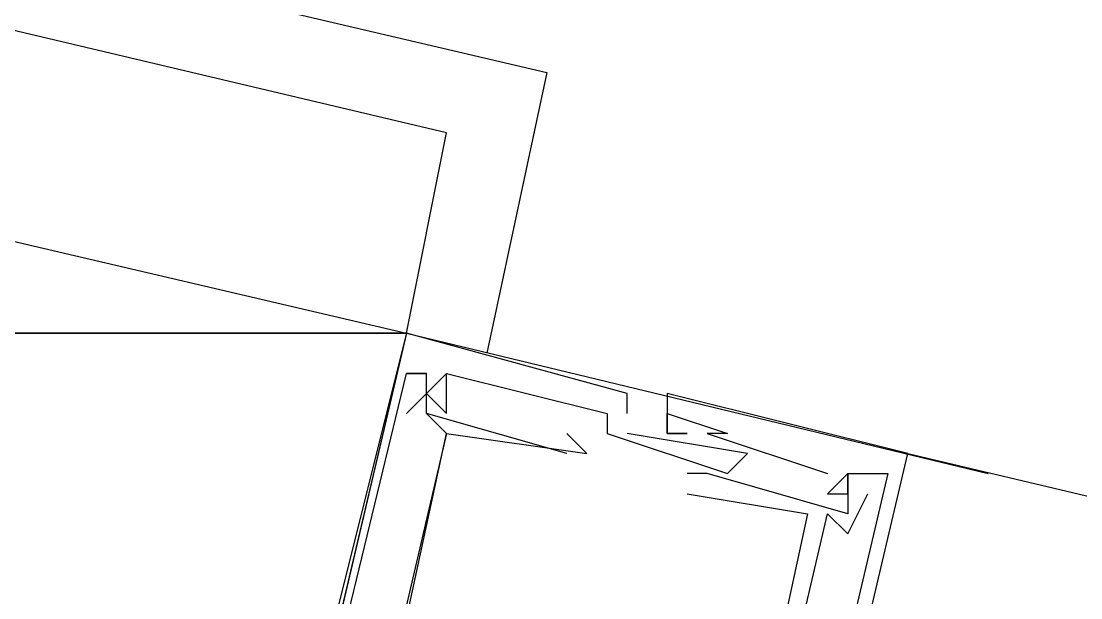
# Model space of a CAD drawing. Header units: feet. Extents: x -84 to 198, y -22 to 181.
# Drawn here: x 96.317 to 97.022, y 27.895 to 28.279 of the extents above; entities that cross this region are included whole.
import ezdxf

# ---------------------------------------------------------------- set-up
doc = ezdxf.new("R2010")
doc.units = ezdxf.units.FT
doc.layers.add('A-LINEA', color=7, linetype='CONTINUOUS')
doc.layers.add('A-MURO-CONCRETO', color=8, linetype='CONTINUOUS')

msp = doc.modelspace()

# ---------------------------------------------------------------- linework, layer by layer
at = {"layer": 'A-LINEA'}
for p, q in [((96.6667, 28.2444), (96.6267, 28.0578)), ((96.5733, 28.0711), (96.96, 27.9778)), ((96.5733, 28.0711), (96.5733, 28.0711)), ((96.5733, 28.0711), (96.5733, 28.0711)), ((96.5733, 28.0711), (96.5733, 28.0711)), ((96.5733, 28.0444), (96.5733, 28.0444)), ((96.5733, 28.0444), (96.5733, 28.0444)), ((96.5733, 28.0444), (96.5733, 28.0444)), ((96.5733, 28.0444), (96.5733, 28.0444)), ((96.5733, 28.0444), (96.5733, 28.0444)), ((96.5733, 28.0444), (96.5733, 28.0444)), ((96.5867, 28.0444), (96.5867, 28.0444)), ((96.5867, 28.0444), (96.5867, 28.0444)), ((96.5867, 28.0444), (96.5867, 28.0444)), ((96.5867, 28.0444), (96.5867, 28.0444)), ((96.5867, 28.0444), (96.5867, 28.0444)), ((96.5867, 28.0444), (96.5867, 28.0444)), ((96.5867, 28.0444), (96.5867, 28.0444)), ((96.5867, 28.0444), (96.5867, 28.0444)), ((96.5867, 28.0444), (96.5867, 28.0444)), ((96.6, 28.0444), (96.6, 28.0444)), ((96.6, 28.0444), (96.6, 28.0444)), ((96.6, 28.0444), (96.6, 28.0444)), ((96.6, 28.0444), (96.6, 28.0444)), ((96.6, 28.0444), (96.6, 28.0444)), ((96.6, 28.0444), (96.6, 28.0444)), ((96.5867, 28.0311), (96.5733, 28.0178)), ((96.5867, 28.0311), (96.5733, 28.0178)), ((96.5867, 28.0311), (96.5733, 28.0178)), ((96.5867, 28.0311), (96.5867, 28.0311)), ((96.5867, 28.0311), (96.5867, 28.0311)), ((96.5867, 28.0311), (96.5867, 28.0311)), ((96.5867, 28.0311), (96.5867, 28.0311)), ((96.5867, 28.0311), (96.5867, 28.0311)), ((96.5867, 28.0311), (96.5867, 28.0311)), ((96.6, 28.0311), (96.6, 28.0311)), ((96.6, 28.0311), (96.6, 28.0311)), ((96.6, 28.0311), (96.6, 28.0311)), ((96.72, 28.0311), (96.72, 28.0311)), ((96.72, 28.0311), (96.72, 28.0311)), ((96.72, 28.0311), (96.72, 28.0311)), ((96.7467, 28.0311), (96.7467, 28.0311)), ((96.7467, 28.0311), (96.7467, 28.0311)), ((96.7467, 28.0311), (96.7467, 28.0311)), ((96.5733, 28.0178), (96.5733, 28.0178)), ((96.5733, 28.0178), (96.5733, 28.0178)), ((96.5733, 28.0178), (96.5733, 28.0178)), ((96.5867, 28.0178), (96.5867, 28.0178)), ((96.5867, 28.0178), (96.5867, 28.0178)), ((96.5867, 28.0178), (96.5867, 28.0178)), ((96.5867, 28.0178), (96.5867, 28.0178)), ((96.5867, 28.0178), (96.5867, 28.0178)), ((96.5867, 28.0178), (96.5867, 28.0178)), ((96.6, 28.0178), (96.6, 28.0178)), ((96.6, 28.0178), (96.6, 28.0178)), ((96.6, 28.0178), (96.6, 28.0178)), ((96.7067, 28.0178), (96.7067, 28.0178)), ((96.7067, 28.0178), (96.7067, 28.0178)), ((96.7067, 28.0178), (96.7067, 28.0178)), ((96.72, 28.0178), (96.72, 28.0178)), ((96.72, 28.0178), (96.72, 28.0178)), ((96.72, 28.0178), (96.72, 28.0178)), ((96.7467, 28.0178), (96.7467, 28.0178)), ((96.7467, 28.0178), (96.7467, 28.0178)), ((96.7467, 28.0178), (96.7467, 28.0178)), ((96.6, 28.0044), (96.6, 28.0044)), ((96.6, 28.0044), (96.6, 28.0044)), ((96.6, 28.0044), (96.6, 28.0044)), ((96.6, 28.0044), (96.6, 28.0044)), ((96.6, 28.0044), (96.6, 28.0044)), ((96.6, 28.0044), (96.6, 28.0044)), ((96.68, 28.0044), (96.68, 28.0044)), ((96.68, 28.0044), (96.68, 28.0044)), ((96.68, 28.0044), (96.68, 28.0044)), ((96.7067, 28.0044), (96.7067, 28.0044)), ((96.7067, 28.0044), (96.7067, 28.0044)), ((96.7067, 28.0044), (96.7067, 28.0044)), ((96.72, 28.0044), (96.72, 28.0044)), ((96.72, 28.0044), (96.72, 28.0044)), ((96.72, 28.0044), (96.72, 28.0044)), ((96.7467, 28.0044), (96.7467, 28.0044)), ((96.7467, 28.0044), (96.7467, 28.0044)), ((96.7467, 28.0044), (96.7467, 28.0044)), ((96.7467, 28.0044), (96.7467, 28.0044)), ((96.7467, 28.0044), (96.7467, 28.0044)), ((96.7467, 28.0044), (96.7467, 28.0044)), ((96.76, 28.0044), (96.76, 28.0044)), ((96.76, 28.0044), (96.76, 28.0044)), ((96.76, 28.0044), (96.76, 28.0044)), ((96.7733, 28.0044), (96.7733, 28.0044)), ((96.7733, 28.0044), (96.7733, 28.0044)), ((96.7733, 28.0044), (96.7733, 28.0044)), ((96.7867, 28.0044), (96.7867, 28.0044)), ((96.7867, 28.0044), (96.7867, 28.0044)), ((96.7867, 28.0044), (96.7867, 28.0044)), ((96.68, 27.9911), (96.68, 27.9911)), ((96.68, 27.9911), (96.68, 27.9911)), ((96.68, 27.9911), (96.68, 27.9911)), ((96.6933, 27.9911), (96.6933, 27.9911)), ((96.6933, 27.9911), (96.6933, 27.9911)), ((96.6933, 27.9911), (96.6933, 27.9911)), ((96.8, 27.9911), (96.8, 27.9911)), ((96.8, 27.9911), (96.8, 27.9911)), ((96.8, 27.9911), (96.8, 27.9911)), ((96.9067, 27.9911), (96.9067, 27.9911)), ((96.9067, 27.9911), (96.9067, 27.9911)), ((96.9067, 27.9911), (104.5733, 26.1778)), ((96.9067, 27.9911), (96.9067, 27.9911)), ((96.76, 27.9778), (96.76, 27.9778)), ((96.76, 27.9778), (96.76, 27.9778)), ((96.76, 27.9778), (96.76, 27.9778)), ((96.7733, 27.9778), (96.7733, 27.9778)), ((96.7733, 27.9778), (96.7733, 27.9778)), ((96.7733, 27.9778), (96.7733, 27.9778)), ((96.7867, 27.9778), (96.7867, 27.9778)), ((96.7867, 27.9778), (96.7867, 27.9778)), ((96.7867, 27.9778), (96.7867, 27.9778)), ((96.7867, 27.9778), (96.7867, 27.9778)), ((96.7867, 27.9778), (96.7867, 27.9778)), ((96.7867, 27.9778), (96.7867, 27.9778)), ((96.8533, 27.9778), (96.8533, 27.9778)), ((96.8533, 27.9778), (96.8533, 27.9778)), ((96.8533, 27.9778), (96.8533, 27.9778)), ((96.8667, 27.9778), (96.8667, 27.9778)), ((96.8667, 27.9778), (96.8667, 27.9778)), ((96.8667, 27.9778), (96.8667, 27.9778)), ((96.8667, 27.9778), (96.8667, 27.9778)), ((96.8667, 27.9778), (96.8667, 27.9778)), ((96.8667, 27.9778), (96.8667, 27.9778)), ((96.8667, 27.9778), (96.8667, 27.9778)), ((96.8667, 27.9778), (96.8667, 27.9778)), ((96.8667, 27.9778), (96.8667, 27.9778)), ((96.88, 27.9778), (96.88, 27.9778)), ((96.88, 27.9778), (96.88, 27.9778)), ((96.88, 27.9778), (96.88, 27.9778)), ((96.88, 27.9778), (96.88, 27.9778)), ((96.88, 27.9778), (96.88, 27.9778)), ((96.88, 27.9778), (96.88, 27.9778)), ((96.76, 27.9644), (96.76, 27.9644)), ((96.76, 27.9644), (96.76, 27.9644)), ((96.76, 27.9644), (96.76, 27.9644)), ((96.7867, 27.9644), (96.7867, 27.9644)), ((96.7867, 27.9644), (96.7867, 27.9644)), ((96.7867, 27.9644), (96.7867, 27.9644)), ((96.7867, 27.9644), (96.7867, 27.9644)), ((96.7867, 27.9644), (96.7867, 27.9644)), ((96.7867, 27.9644), (96.7867, 27.9644)), ((96.8533, 27.9644), (96.8533, 27.9644)), ((96.8533, 27.9644), (96.8533, 27.9644)), ((96.8533, 27.9644), (96.8533, 27.9644)), ((96.8667, 27.9644), (96.8667, 27.9644)), ((96.8667, 27.9644), (96.8667, 27.9644)), ((96.8667, 27.9644), (96.8667, 27.9644)), ((96.88, 27.9644), (96.88, 27.9644)), ((96.88, 27.9644), (96.88, 27.9644)), ((96.88, 27.9644), (96.88, 27.9644)), ((96.84, 27.9511), (96.84, 27.9511)), ((96.84, 27.9511), (96.84, 27.9511)), ((96.84, 27.9511), (96.84, 27.9511)), ((96.8533, 27.9511), (96.8533, 27.9511)), ((96.8533, 27.9511), (96.8533, 27.9511)), ((96.8533, 27.9511), (96.8533, 27.9511)), ((96.8667, 27.9511), (96.8667, 27.9511)), ((96.8667, 27.9511), (96.8667, 27.9511)), ((96.8667, 27.9511), (96.8667, 27.9511)), ((96.8667, 27.9378), (96.8667, 27.9378)), ((96.8667, 27.9378), (96.8667, 27.9378)), ((96.8667, 27.9378), (96.8667, 27.9378))]:
    msp.add_line(p, q, dxfattribs=at)
for points in [[(91.6933, 27.8044), (92.0533, 29.3244), (96.6667, 28.2444)], [(96.5733, 28.0711), (96.6, 28.2044), (92.0933, 29.2711)], [(96.5733, 28.0711), (96.2667, 26.7644), (91.88, 27.8044), (92.1867, 29.0978), (96.5733, 28.0711)], [(96.72, 28.0178), (96.72, 28.0311), (96.5733, 28.0711), (96.4133, 27.3911), (96.4133, 27.4044)], [(96.72, 28.0178), (96.72, 28.0311), (96.5733, 28.0711), (96.4133, 27.3911), (96.4133, 27.4044)], [(96.72, 28.0178), (96.72, 28.0311), (96.5733, 28.0711), (96.4133, 27.3911), (96.4133, 27.4044)], [(96.4667, 27.6044), (96.5733, 28.0444), (96.5867, 28.0444)], [(96.4667, 27.6044), (96.5733, 28.0444), (96.5867, 28.0444)], [(96.4667, 27.6044), (96.5733, 28.0444), (96.5867, 28.0444)], [(96.68, 27.9911), (96.5867, 28.0178), (96.5867, 28.0444), (96.5733, 28.0444), (96.5867, 28.0444)], [(96.68, 27.9911), (96.5867, 28.0178), (96.5867, 28.0444), (96.5733, 28.0444), (96.5867, 28.0444)], [(96.68, 27.9911), (96.5867, 28.0178), (96.5867, 28.0444), (96.5733, 28.0444), (96.5867, 28.0444)], [(96.6, 28.0444), (96.5867, 28.0311), (96.6, 28.0178), (96.6, 28.0444)], [(96.6, 28.0444), (96.5867, 28.0311), (96.6, 28.0178), (96.6, 28.0444)], [(96.6, 28.0444), (96.5867, 28.0311), (96.6, 28.0178), (96.6, 28.0444)], [(96.6, 28.0444), (96.7067, 28.0178), (96.7067, 28.0044), (96.7867, 27.9778)], [(96.6, 28.0444), (96.7067, 28.0178), (96.7067, 28.0044), (96.7867, 27.9778)], [(96.6, 28.0444), (96.7067, 28.0178), (96.7067, 28.0044), (96.7867, 27.9778)], [(96.7467, 27.3244), (96.7333, 27.3111), (96.7467, 27.3111), (96.9067, 27.9911), (96.7467, 28.0311), (96.7467, 28.0044), (96.76, 28.0044), (96.7467, 28.0044), (96.7467, 28.0178), (96.7867, 28.0044), (96.7733, 28.0044), (96.8533, 27.9778)], [(96.7467, 27.3244), (96.7333, 27.3111), (96.7467, 27.3111), (96.9067, 27.9911), (96.7467, 28.0311), (96.7467, 28.0044), (96.76, 28.0044), (96.7467, 28.0044), (96.7467, 28.0178), (96.7867, 28.0044), (96.7733, 28.0044), (96.8533, 27.9778)], [(96.7467, 27.3244), (96.7333, 27.3111), (96.7467, 27.3111), (96.9067, 27.9911), (96.7467, 28.0311), (96.7467, 28.0044), (96.76, 28.0044), (96.7467, 28.0044), (96.7467, 28.0178), (96.7867, 28.0044), (96.7733, 28.0044), (96.8533, 27.9778)], [(96.5867, 28.0178), (96.6, 28.0044), (96.5067, 27.6044), (96.48, 27.6044), (96.48, 27.5911), (96.4933, 27.6044), (96.5067, 27.6044)], [(96.5867, 28.0178), (96.6, 28.0044), (96.5067, 27.6044), (96.48, 27.6044), (96.48, 27.5911), (96.4933, 27.6044), (96.5067, 27.6044)], [(96.5867, 28.0178), (96.6, 28.0044), (96.5067, 27.6044), (96.48, 27.6044), (96.48, 27.5911), (96.4933, 27.6044), (96.5067, 27.6044)], [(96.4533, 27.4978), (96.48, 27.4978), (96.56, 27.4844), (96.5733, 27.4844), (96.5733, 27.4844), (96.4933, 27.5111), (96.6, 28.0044), (96.6933, 27.9911), (96.68, 28.0044)], [(96.4533, 27.4978), (96.48, 27.4978), (96.56, 27.4844), (96.5733, 27.4844), (96.5733, 27.4844), (96.4933, 27.5111), (96.6, 28.0044), (96.6933, 27.9911), (96.68, 28.0044)], [(96.4533, 27.4978), (96.48, 27.4978), (96.56, 27.4844), (96.5733, 27.4844), (96.5733, 27.4844), (96.4933, 27.5111), (96.6, 28.0044), (96.6933, 27.9911), (96.68, 28.0044)], [(96.7867, 27.9778), (96.8, 27.9911), (96.72, 28.0044)], [(96.7867, 27.9778), (96.8, 27.9911), (96.72, 28.0044)], [(96.7867, 27.9778), (96.8, 27.9911), (96.72, 28.0044)], [(96.8933, 27.9778), (96.7867, 27.5244), (96.76, 27.5244), (96.76, 27.5378), (96.76, 27.5244), (96.7867, 27.5111), (96.76, 27.4311), (96.7067, 27.4444)], [(96.8933, 27.9778), (96.7867, 27.5244), (96.76, 27.5244), (96.76, 27.5378), (96.76, 27.5244), (96.7867, 27.5111), (96.76, 27.4311), (96.7067, 27.4444)], [(96.8933, 27.9778), (96.7867, 27.5244), (96.76, 27.5244), (96.76, 27.5378), (96.76, 27.5244), (96.7867, 27.5111), (96.76, 27.4311), (96.7067, 27.4444)], [(96.8667, 27.9778), (96.8667, 27.9511), (96.7733, 27.9778), (96.76, 27.9778)], [(96.8667, 27.9778), (96.8667, 27.9511), (96.7733, 27.9778), (96.76, 27.9778)], [(96.8667, 27.9778), (96.8667, 27.9511), (96.7733, 27.9778), (96.76, 27.9778)], [(96.8667, 27.9778), (96.8533, 27.9644), (96.8667, 27.9644), (96.8667, 27.9778), (96.8933, 27.9778)], [(96.8667, 27.9778), (96.8533, 27.9644), (96.8667, 27.9644), (96.8667, 27.9778), (96.8933, 27.9778)], [(96.8667, 27.9778), (96.8533, 27.9644), (96.8667, 27.9644), (96.8667, 27.9778), (96.8933, 27.9778)], [(96.76, 27.9644), (96.84, 27.9511), (96.7333, 27.4578)], [(96.76, 27.9644), (96.84, 27.9511), (96.7333, 27.4578)], [(96.76, 27.9644), (96.84, 27.9511), (96.7333, 27.4578)], [(96.76, 27.5511), (96.8533, 27.9511), (96.8667, 27.9378), (96.88, 27.9644)], [(96.76, 27.5511), (96.8533, 27.9511), (96.8667, 27.9378), (96.88, 27.9644)], [(96.76, 27.5511), (96.8533, 27.9511), (96.8667, 27.9378), (96.88, 27.9644)]]:
    msp.add_lwpolyline(points, dxfattribs=at)
at = {"layer": 'A-MURO-CONCRETO'}
for points in [[(92.1867, 29.0978), (96.5733, 28.0711), (91.9467, 28.0711), (92.1867, 29.0978), (92.1867, 29.0978)], [(91.9467, 28.0711), (96.5733, 28.0711), (96.5067, 27.8044), (91.9467, 28.0711), (91.9467, 28.0711)]]:
    msp.add_lwpolyline(points, dxfattribs=at)

doc.saveas('drawing.dxf')
